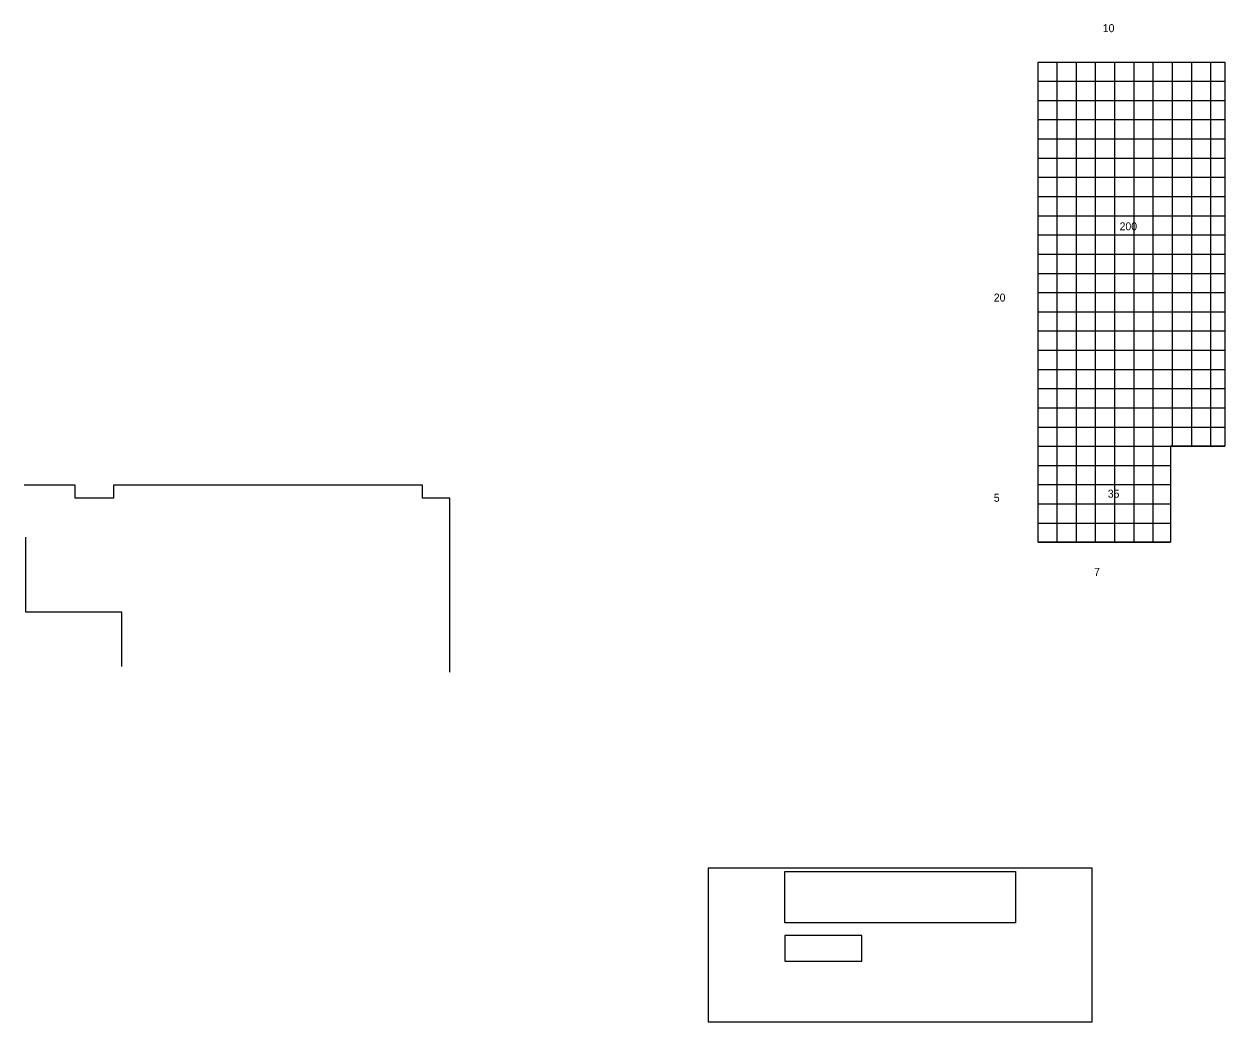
# Model space of a CAD drawing. Header units: inches. Extents: x 405346 to 489838, y -25612 to 14934.
# Drawn here: x 405346 to 424103, y -25612 to -10026 of the extents above; entities that cross this region are included whole.
import ezdxf

# ---------------------------------------------------------------- set-up
doc = ezdxf.new("R2010")
doc.units = ezdxf.units.IN
doc.header["$LTSCALE"] = 200
doc.header["$MEASUREMENT"] = 0
for name, color, linetype in [('0-설비 급배수', 10, 'Continuous'), ('07-DIM WAL', 5, 'Continuous'), ('C-WIN', 4, 'Continuous')]:
    doc.layers.add(name, color=color, linetype=linetype)
doc.styles.add('코레일둥고', font='Korail_Round_Gothic_Medium.ttf')

msp = doc.modelspace()

# ---------------------------------------------------------------- hatches: boundary and pattern name
at = {"layer": '0-설비 급배수'}
h = msp.add_hatch(dxfattribs=at)
h.set_pattern_fill('_USER', color=256, scale=300, double=1, pattern_type=0)
h.set_pattern_definition([(0, (421182.64, -10620.34), (0, 300), []), (90, (421182.64, -10620.34), (-300, 2e-14), [])])
h.paths.add_polyline_path([(424102.6, -16620.3), (423252.6, -16620.3), (423252.6, -18120.3), (421182.6, -18120.3), (421182.6, -10620.3), (424102.6, -10620.3)])

# ---------------------------------------------------------------- linework, layer by layer
at = {"layer": '07-DIM WAL'}
for points in [[(424102.6, -16620.3), (423252.6, -16620.3), (423252.6, -18120.3), (421182.6, -18120.3), (421182.6, -10620.3), (424102.6, -10620.3), (424102.6, -16620.3)], [(411996.5, -20149.4), (411996.5, -17429.4), (411571.5, -17429.4), (411571.5, -17229.4), (406746.5, -17229.4), (406746.5, -17429.4), (406146.5, -17429.4), (406146.5, -17229.4), (405346.5, -17229.4)], [(405368.9, -18038.5), (405368.9, -19208.5), (406868.9, -19208.5), (406868.9, -20058.5)], [(422030.5, -25611.6), (422030.5, -23211.6), (416030.5, -23211.6), (416030.5, -25611.6), (422030.5, -25611.6)]]:
    msp.add_lwpolyline(points, dxfattribs=at)
for points in [[(420830.5, -24061.6), (417230.5, -24061.6), (417230.5, -23261.6), (420830.5, -23261.6)], [(418430.5, -24261.6), (417230.5, -24261.6), (417230.5, -24661.6), (418430.5, -24661.6)]]:
    msp.add_lwpolyline(points, close=True, dxfattribs=at)

# ---------------------------------------------------------------- texts
at = {"layer": 'C-WIN', "color": 0, "style": '코레일둥고'}
for s, p in [('10', (422194.1, -10153.3)), ('200', (422457.1, -13248.7)), ('20', (420492.4, -14360.9)), ('5', (420492.4, -17487.9)), ('35', (422272.7, -17423.8)), ('7', (422058.6, -18646))]:
    msp.add_text(s, height=125, dxfattribs=at).set_placement(p)

doc.saveas('drawing.dxf')
